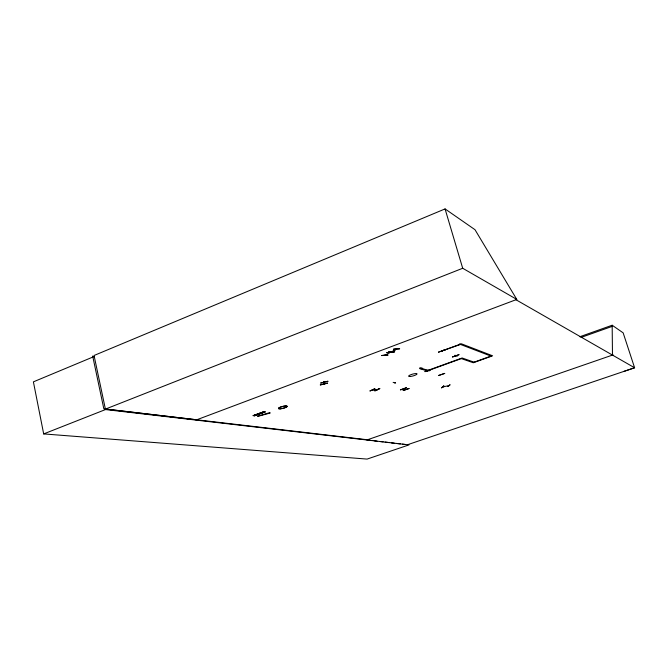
<?xml version="1.0" encoding="UTF-8"?>
<svg xmlns="http://www.w3.org/2000/svg" width="668" height="668" viewBox="0 0 668 668"><rect width="100%" height="100%" fill="white"/><g stroke="black" fill="none" stroke-linecap="round" stroke-linejoin="round"><path stroke-width="1" d="M612.481 355.084L612.164 325.232L579.816 336.739M420.022 367.976L422.66 368.703M422.376 368.895L419.78 368.06M395.615 383.131L393.143 382.363M441.565 387.824L443.886 385.987L441.581 387.791M441.832 387.699L443.819 385.945M320.314 384.977L327.57 383.081M323.947 381.528L323.838 384.05M324.147 383.966L324.406 382.179M324.205 381.47L324.448 382.163M327.913 381.328L320.59 383.056L327.888 381.219M263.977 411.68L253.414 415.613M264.945 411.814L254.074 415.805L265.321 411.872L254.5 415.855M264.186 411.688L253.13 415.688M377.286 389.669L372.46 389.878M324.097 382.255L324.172 381.653M381.77 355.56L387.941 355.009L382.029 355.451M384.918 355.276L389.82 352.537M388.459 352.228L394.696 351.727L388.659 351.994M387.924 355.075L381.779 355.535M394.437 351.877L388.642 352.061M391.615 351.911L396.266 349.18M442.901 386.914L443.469 386.739M448.211 385.845L448.62 385.762M448.094 386.488L450.107 384.701L447.852 386.53M396.491 349.189L391.982 351.836M442.4 351.017L442.249 350.925M403.414 388.91L405.969 389.519M406.169 389.444L403.647 388.843M386.747 352.62L392.684 352.362M393.702 349.113L399.439 348.846M394.546 382.697L395.322 382.497L394.671 382.731M421.391 368.36L422.042 368.126M455.384 355.969L456.077 355.802M369.897 390.93L374.973 388.684L370.147 390.972M389.361 352.796L389.594 352.545M385.202 355.242L385.661 354.967L385.127 355.259M374.848 390.805L379.666 388.525M422.109 368.177L421.508 368.402M623.979 371.383L634.6 367.767L515.93 299.723L516.773 299.406L474.99 229.692L445.063 208.917L94.046 355.493L105.494 409.559L408.991 444.896L367.108 459.083L43.679 433.916L33.4 381.854L94.255 356.47M92.677 356.027L103.832 408.791L196.718 419.796L516.807 299.423L462.699 268.269L105.402 409.108L367.458 439.769M43.679 433.916L105.494 409.559M253.105 415.671L264.252 411.613M460.519 344.463L441.949 350.925L461.346 343.786L492.617 355.81L473.303 362.757L460.862 358.44M438.484 352.145L445.381 349.74L438.584 352.103M454.9 355.251L457.296 356.136M452.445 356.962L459.133 354.616L452.57 356.996M426.869 370.773L462.122 357.981L474.522 362.323M461.329 358.599L427.37 370.915L419.88 368.728L421.116 368.277L428.096 370.331M426.71 370.172L429.207 370.94M424.965 371.65L431.328 369.429L424.965 371.608M474.088 362.173L490.955 356.094M403.255 390.538L409.2 388.459L403.146 390.496M438.542 375.575L444.704 373.387M581.06 337.44L612.498 326.268M366.932 439.953L613.107 354.867M407.622 444.696L634.6 367.767L623.152 332.848L612.164 325.232M377.069 389.753L372.544 389.878M269.839 412.615L257.614 416.214M257.873 416.339L270.223 413.033M324.356 382.346L323.863 381.587M320.314 384.851L327.596 383.165M442.967 386.897L448.712 385.678M399.681 348.779L393.502 349.214M379.616 388.567L374.798 390.847L379.858 388.525M392.7 352.27L386.939 352.52M367.943 440.078L371.993 440.554M374.022 440.796L377.061 441.156M380.1 441.515L383.14 441.874M385.16 442.116L389.21 442.592M391.239 442.834L394.279 443.193M396.308 443.435L400.357 443.911M402.378 444.153L405.418 444.512M444.713 373.42L438.425 375.499M491.381 356.261L460.027 344.27L459.851 343.686M445.063 208.917L462.699 268.269M153.991 414.795L154.083 415.212M406.453 387.716L400.399 389.895L406.461 387.741M410.294 376.476A4.375 0.935 -15.6 0 0 417.041 374.03A4.375 0.935 -15.6 0 0 411.212 374.564A4.375 0.935 -15.6 0 0 410.294 376.476M280.585 408.766A4.484 0.96 -14.1 0 0 287.14 406.361A4.484 0.96 -14.1 0 0 280.627 407.046A4.484 0.96 -14.1 0 0 280.585 408.766A4.459 0.952 -14.1 0 0 287.123 406.378A4.459 0.952 -14.1 0 0 280.644 407.062A4.459 0.952 -14.1 0 0 280.602 408.774"/></g></svg>
